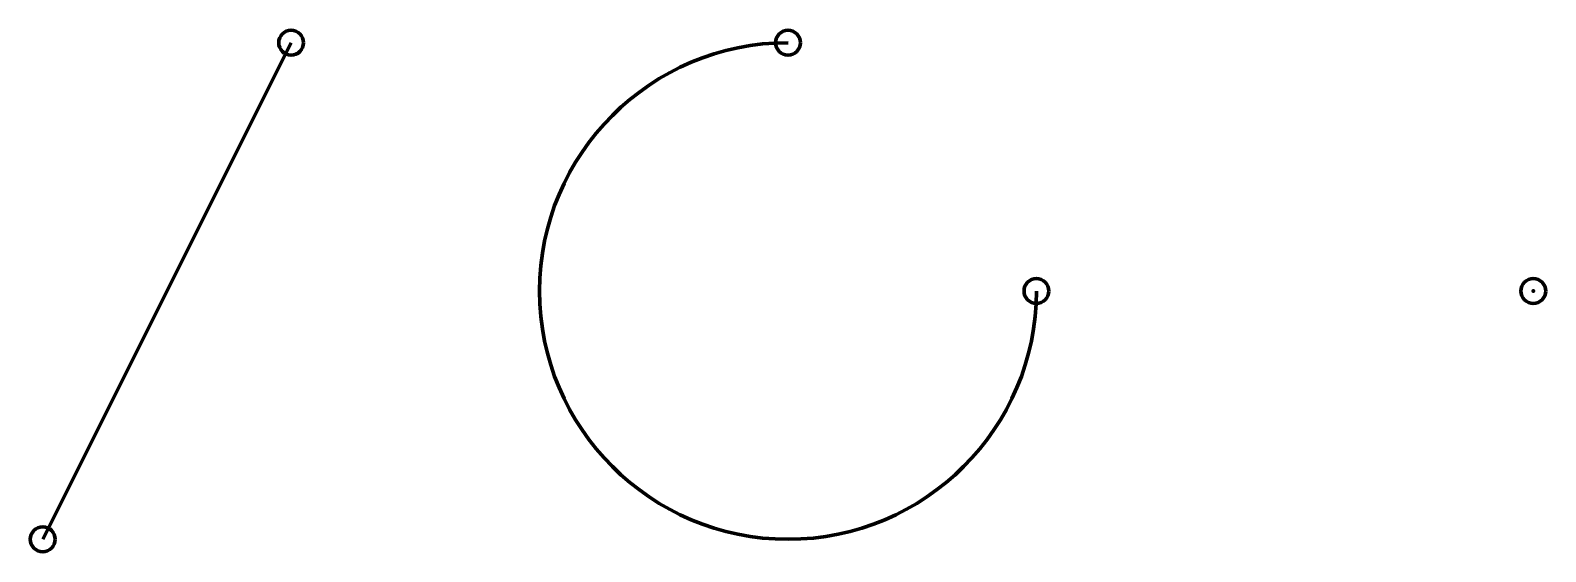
# Model space of a CAD drawing. Extents: x 58 to 242, y 28 to 92.
import ezdxf

# ---------------------------------------------------------------- set-up
doc = ezdxf.new("R2010")
doc.units = 0
doc.layers.add('construction', color=7, linetype='Continuous', lineweight=100)
doc.layers.add('marker', color=1, linetype='Continuous', lineweight=100)

msp = doc.modelspace()

# ---------------------------------------------------------------- linework, layer by layer
at = {"layer": 'construction'}
msp.add_line((60, 30), (90, 90), dxfattribs=at)
msp.add_arc((150, 60), 30, 90, 0, dxfattribs=at)
msp.add_point((240, 60), dxfattribs=at)
at = {"layer": 'marker'}
for centre in [(90, 90), (150, 90), (180, 60), (240, 60), (60, 30)]:
    msp.add_circle(centre, 1.5, dxfattribs=at)

doc.saveas('drawing.dxf')
